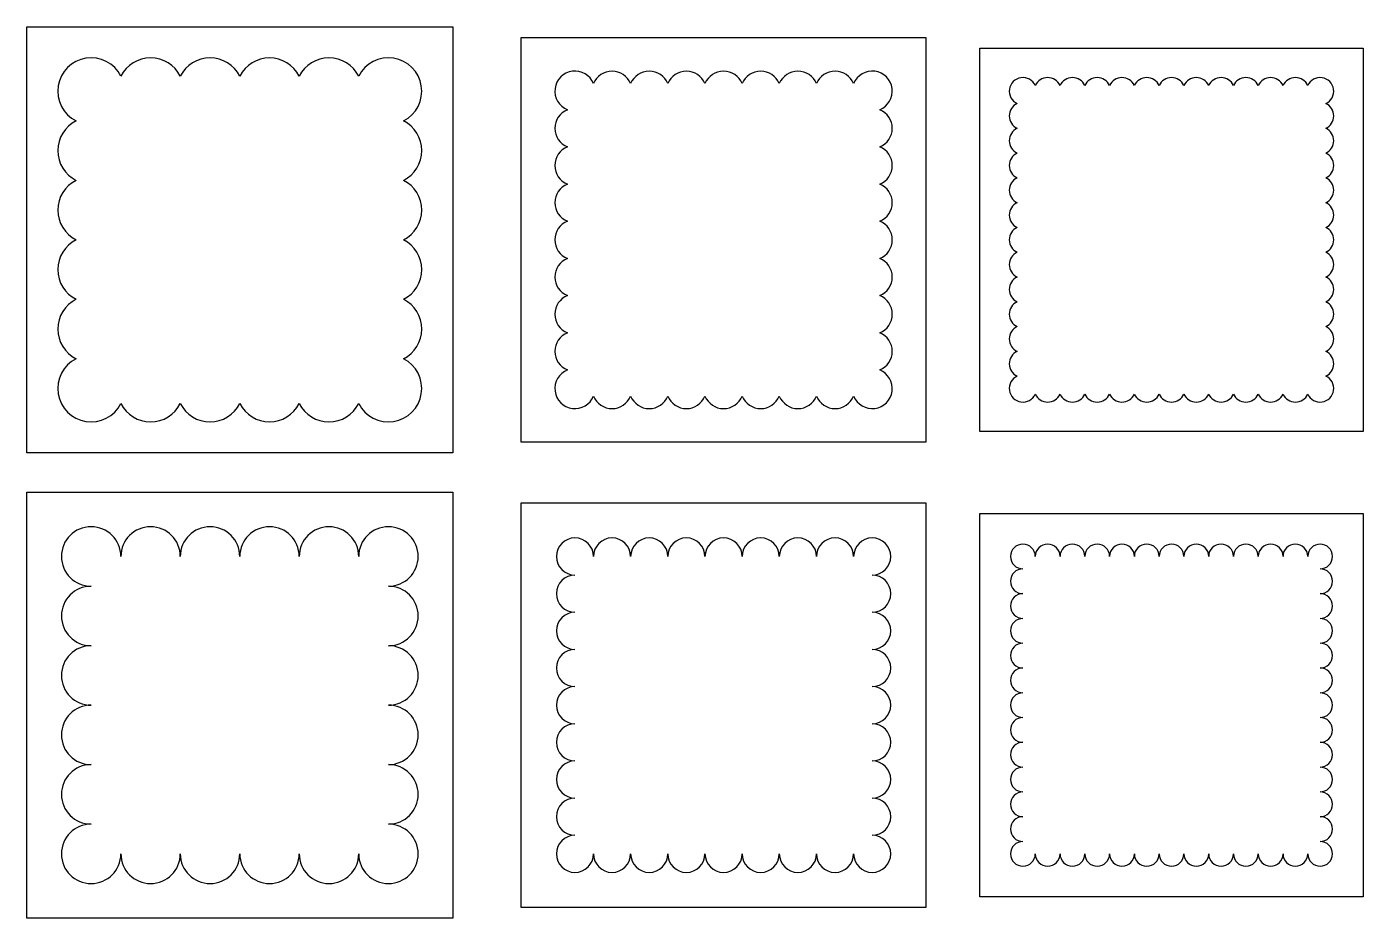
# Model space of a CAD drawing. Extents: x -763 to -397, y 664 to 908.
import ezdxf

# ---------------------------------------------------------------- set-up
doc = ezdxf.new("R2010")
doc.units = 0
doc.layers.get('0').update_dxf_attribs({"linetype": 'CONTINUOUS'})

msp = doc.modelspace()

# ---------------------------------------------------------------- linework, layer by layer
for p, q in [((-762.753189, 791.259825), (-762.753189, 908.024081)), ((-762.753189, 908.024081), (-645.988933, 908.024081)), ((-645.988933, 908.024081), (-645.988933, 791.259825)), ((-627.266548, 794.178931), (-627.266548, 905.104974)), ((-627.266548, 905.104974), (-516.340504, 905.104974)), ((-516.340504, 905.104974), (-516.340504, 794.178931)), ((-501.594694, 902.185868), (-396.506863, 902.185868)), ((-501.594694, 797.098037), (-501.594694, 902.185868)), ((-396.506863, 902.185868), (-396.506863, 797.098037)), ((-396.506863, 797.098037), (-501.594694, 797.098037)), ((-645.988933, 791.259825), (-762.753189, 791.259825)), ((-516.340504, 794.178931), (-627.266548, 794.178931)), ((-762.753189, 663.780252), (-762.753189, 780.544508)), ((-762.753189, 780.544508), (-645.988933, 780.544508)), ((-645.988933, 780.544508), (-645.988933, 663.780252)), ((-627.266548, 777.625402), (-516.340504, 777.625402)), ((-627.266548, 666.699358), (-627.266548, 777.625402)), ((-516.340504, 777.625402), (-516.340504, 666.699358)), ((-501.594694, 669.618465), (-501.594694, 774.706295)), ((-501.594694, 774.706295), (-396.506863, 774.706295)), ((-396.506863, 774.706295), (-396.506863, 669.618465)), ((-516.340504, 666.699358), (-627.266548, 666.699358)), ((-396.506863, 669.618465), (-501.594694, 669.618465)), ((-645.988933, 663.780252), (-762.753189, 663.780252))]:
    msp.add_line(p, q)
for centre, radius, start, end in [((-745.103998, 890.37489), 9.126038, 26.788651, 243.211349), ((-728.810823, 890.37489), 9.126038, 26.788651, 153.211349), ((-712.517649, 890.37489), 9.126038, 26.788651, 153.211349), ((-696.224474, 890.37489), 9.126038, 26.788651, 153.211349), ((-679.931299, 890.37489), 9.126038, 26.788651, 153.211349), ((-663.638124, 890.37489), 9.126038, 296.788651, 153.211349), ((-612.536437, 890.37489), 5.492063, 22.014947, 247.985053), ((-602.353232, 890.37489), 5.492063, 22.014947, 157.985053), ((-592.170001, 890.37489), 5.492063, 22.014947, 157.985053), ((-581.98677, 890.37489), 5.492063, 22.014947, 157.985053), ((-571.803539, 890.37489), 5.492063, 22.014947, 157.985053), ((-561.620308, 890.37489), 5.492063, 22.014947, 157.985053), ((-551.437077, 890.37489), 5.492063, 22.014947, 157.985053), ((-541.253846, 890.37489), 5.492063, 22.014947, 157.985053), ((-531.070615, 890.37489), 5.492063, 292.014947, 157.985053), ((-489.783716, 890.37489), 3.722454, 24.23433, 245.763691), ((-482.994895, 890.37489), 3.722454, 24.23433, 155.76567), ((-476.206075, 890.37489), 3.722454, 24.23433, 155.76567), ((-469.417254, 890.37489), 3.722454, 24.23433, 155.76567), ((-462.628434, 890.37489), 3.722454, 24.23433, 155.76567), ((-455.839613, 890.37489), 3.722454, 24.23433, 155.76567), ((-449.050793, 890.37489), 3.722454, 24.23433, 155.76567), ((-442.261972, 890.37489), 3.722454, 24.23433, 155.76567), ((-435.473152, 890.37489), 3.722454, 24.23433, 155.76567), ((-428.684331, 890.37489), 3.722454, 24.23433, 155.76567), ((-421.895511, 890.37489), 3.722454, 24.23433, 155.76567), ((-415.10669, 890.37489), 3.722454, 24.23433, 155.76567), ((-408.31786, 890.374991), 3.722454, 294.23433, 155.7667), ((-489.783725, 883.586171), 3.722454, 114.23433, 245.76567), ((-408.31786, 883.586171), 3.722454, 294.23433, 65.76567), ((-612.536437, 880.191659), 5.492063, 112.014947, 247.985053), ((-531.070615, 880.191659), 5.492063, 292.014947, 67.985053), ((-745.103998, 874.081715), 9.126038, 116.788651, 243.211349), ((-663.638124, 874.081715), 9.126038, 296.788651, 63.211349), ((-489.783725, 876.79735), 3.722454, 114.23433, 245.76567), ((-408.31786, 876.79735), 3.722454, 294.23433, 65.76567), ((-612.536437, 870.008428), 5.492063, 112.014947, 247.985053), ((-531.070615, 870.008428), 5.492063, 292.014947, 67.985053), ((-489.783725, 870.00853), 3.722454, 114.23433, 245.76567), ((-408.31786, 870.00853), 3.722454, 294.23433, 65.76567), ((-745.103998, 857.78854), 9.126038, 116.788651, 243.211349), ((-663.638124, 857.78854), 9.126038, 296.788651, 63.211349), ((-612.536437, 859.825197), 5.492063, 112.014947, 247.985053), ((-531.070615, 859.825197), 5.492063, 292.014947, 67.985053), ((-489.783725, 863.219709), 3.722454, 114.23433, 245.76567), ((-408.31786, 863.219709), 3.722454, 294.23433, 65.76567), ((-489.783725, 856.430889), 3.722454, 114.23433, 245.76567), ((-408.31786, 856.430889), 3.722454, 294.23433, 65.76567), ((-612.536437, 849.641966), 5.492063, 112.014947, 247.985053), ((-531.070615, 849.641966), 5.492063, 292.014947, 67.985053), ((-489.783725, 849.642068), 3.722454, 114.23433, 245.76567), ((-408.31786, 849.642068), 3.722454, 294.23433, 65.76567), ((-745.103998, 841.495365), 9.126038, 116.788651, 243.211349), ((-663.638124, 841.495365), 9.126038, 296.788651, 63.211349), ((-489.783725, 842.853248), 3.722454, 114.23433, 245.76567), ((-408.31786, 842.853248), 3.722454, 294.23433, 65.76567), ((-612.536437, 839.458735), 5.492063, 112.014947, 247.985053), ((-531.070615, 839.458735), 5.492063, 292.014947, 67.985053), ((-489.783725, 836.064427), 3.722454, 114.23433, 245.76567), ((-408.31786, 836.064427), 3.722454, 294.23433, 65.76567), ((-745.103998, 825.202191), 9.126038, 116.788651, 243.211349), ((-663.638124, 825.202191), 9.126038, 296.788651, 63.211349), ((-612.536437, 829.275504), 5.492063, 112.014947, 247.985053), ((-531.070615, 829.275504), 5.492063, 292.014947, 67.985053), ((-489.783725, 829.275607), 3.722454, 114.23433, 245.76567), ((-408.31786, 829.275607), 3.722454, 294.23433, 65.76567), ((-612.536437, 819.092273), 5.492063, 112.014947, 247.985414), ((-531.070615, 819.092273), 5.492063, 292.014586, 67.985053), ((-489.783725, 822.486786), 3.722454, 114.23433, 245.76567), ((-408.31786, 822.486786), 3.722454, 294.23433, 65.76567), ((-745.103998, 808.909016), 9.126038, 116.788651, 333.211349), ((-663.638124, 808.909016), 9.126038, 206.788651, 63.211349), ((-489.783725, 815.697966), 3.722454, 114.23433, 245.768174), ((-408.31786, 815.697966), 3.722454, 294.230002, 65.76567), ((-612.536437, 808.909016), 5.492063, 112.014586, 337.985053), ((-531.070615, 808.909016), 5.492063, 202.014947, 67.985414), ((-489.783716, 808.909016), 3.722454, 114.231982, 335.76567), ((-408.31786, 808.908914), 3.722454, 204.2333, 65.769998), ((-602.353232, 808.909016), 5.492063, 202.014947, 337.985053), ((-592.170001, 808.909016), 5.492063, 202.014947, 337.985053), ((-581.98677, 808.909016), 5.492063, 202.014947, 337.985053), ((-571.803539, 808.909016), 5.492063, 202.014947, 337.985053), ((-561.620308, 808.909016), 5.492063, 202.014947, 337.985053), ((-551.437077, 808.909016), 5.492063, 202.014947, 337.985053), ((-541.253846, 808.909016), 5.492063, 202.014947, 337.985053), ((-482.994895, 808.909016), 3.722454, 204.23433, 335.76567), ((-476.206075, 808.909016), 3.722454, 204.23433, 335.76567), ((-469.417254, 808.909016), 3.722454, 204.23433, 335.76567), ((-462.628434, 808.909016), 3.722454, 204.23433, 335.76567), ((-455.839613, 808.909016), 3.722454, 204.23433, 335.76567), ((-449.050793, 808.909016), 3.722454, 204.23433, 335.76567), ((-442.261972, 808.909016), 3.722454, 204.23433, 335.76567), ((-435.473152, 808.909016), 3.722454, 204.23433, 335.76567), ((-428.684331, 808.909016), 3.722454, 204.23433, 335.76567), ((-421.895511, 808.909016), 3.722454, 204.23433, 335.76567), ((-415.10669, 808.909016), 3.722454, 204.23433, 335.764988), ((-728.810823, 808.909016), 9.126038, 206.788651, 333.211349), ((-712.517649, 808.909016), 9.126038, 206.788651, 333.211349), ((-696.224474, 808.909016), 9.126038, 206.788651, 333.211349), ((-679.931299, 808.909016), 9.126038, 206.788651, 333.211349), ((-745.103998, 762.895317), 8.146587, 0, 270), ((-728.810823, 762.895317), 8.146587, 0, 180), ((-712.517649, 762.895317), 8.146587, 0, 180), ((-696.224474, 762.895317), 8.146587, 0, 180), ((-679.931299, 762.895317), 8.146587, 0, 180), ((-663.638124, 762.895317), 8.146587, 270, 180), ((-612.536463, 762.895317), 5.091616, 0, 270), ((-602.353232, 762.895317), 5.091616, 0, 180), ((-592.170001, 762.895317), 5.091616, 0, 180), ((-581.98677, 762.895317), 5.091616, 0, 180), ((-571.803539, 762.895317), 5.091616, 0, 180), ((-561.620308, 762.895317), 5.091616, 0, 180), ((-551.437077, 762.895317), 5.091616, 0, 180), ((-541.253846, 762.895317), 5.091616, 0, 180), ((-531.070615, 762.895317), 5.091616, 270.000292, 180), ((-489.783716, 762.895317), 3.39441, 0, 270), ((-482.994895, 762.895317), 3.39441, 0, 180), ((-476.206075, 762.895317), 3.39441, 0, 180), ((-469.417254, 762.895317), 3.39441, 0, 180), ((-462.628434, 762.895317), 3.39441, 0, 180), ((-455.839613, 762.895317), 3.39441, 0, 180), ((-449.050793, 762.895317), 3.39441, 0, 180), ((-442.261972, 762.895317), 3.39441, 0, 180), ((-435.473152, 762.895317), 3.39441, 0, 180), ((-428.684331, 762.895317), 3.39441, 0, 180), ((-421.895511, 762.895317), 3.39441, 0, 180), ((-415.10669, 762.895317), 3.39441, 0, 180), ((-408.31787, 762.895317), 3.39441, 270.000472, 180), ((-489.783716, 756.106496), 3.39441, 90, 270), ((-408.317842, 756.106496), 3.39441, 270, 90), ((-745.103998, 746.602142), 8.146587, 90, 270), ((-663.638124, 746.602142), 8.146587, 270, 90), ((-612.536463, 752.712086), 5.091616, 90, 270), ((-531.070589, 752.712086), 5.091616, 270, 90), ((-489.783716, 749.317676), 3.39441, 90, 270), ((-408.317842, 749.317676), 3.39441, 270, 90), ((-612.536463, 742.528855), 5.091616, 90, 270), ((-531.070589, 742.528855), 5.091616, 270, 90), ((-489.783716, 742.528855), 3.39441, 90, 270), ((-408.317842, 742.528855), 3.39441, 270, 90), ((-745.103998, 730.308967), 8.146587, 90, 270), ((-663.638124, 730.308967), 8.146587, 270, 90), ((-612.536463, 732.345624), 5.091616, 90, 270), ((-531.070589, 732.345624), 5.091616, 270, 90), ((-489.783716, 735.740035), 3.39441, 90, 270), ((-408.317842, 735.740035), 3.39441, 270, 90), ((-489.783716, 728.951214), 3.39441, 90, 270), ((-408.317842, 728.951214), 3.39441, 270, 90), ((-612.536463, 722.162393), 5.091616, 90, 270), ((-531.070589, 722.162393), 5.091616, 270, 90), ((-489.783716, 722.162394), 3.39441, 90, 270), ((-408.317842, 722.162394), 3.39441, 270, 90), ((-745.103998, 714.015793), 8.146587, 90, 270), ((-663.638124, 714.015793), 8.146587, 270, 90), ((-489.783716, 715.373573), 3.39441, 90, 270), ((-408.317842, 715.373573), 3.39441, 270, 90), ((-612.536463, 711.979162), 5.091616, 90, 270), ((-531.070589, 711.979162), 5.091616, 270, 90), ((-489.783716, 708.584753), 3.39441, 90, 270), ((-408.317842, 708.584753), 3.39441, 270, 90), ((-612.536463, 701.795931), 5.091616, 90, 270), ((-531.070589, 701.795931), 5.091616, 270, 90), ((-745.103998, 697.722618), 8.146587, 90, 270), ((-663.638124, 697.722618), 8.146587, 270, 90), ((-489.783716, 701.795932), 3.39441, 90, 270), ((-408.317842, 701.795932), 3.39441, 270, 90), ((-612.536463, 691.6127), 5.091616, 90, 270), ((-531.070589, 691.6127), 5.091616, 270, 90), ((-489.783716, 695.007112), 3.39441, 90, 270), ((-408.317842, 695.007112), 3.39441, 270, 90), ((-745.103998, 681.429443), 8.146587, 90, 0), ((-663.638124, 681.429443), 8.146587, 180, 90), ((-489.783716, 688.218291), 3.39441, 90, 270), ((-408.317842, 688.218291), 3.39441, 270, 90), ((-612.536463, 681.429443), 5.091616, 90, 0), ((-531.070615, 681.429443), 5.091616, 180, 89.999708), ((-728.810823, 681.429443), 8.146587, 180, 0), ((-712.517649, 681.429443), 8.146587, 180, 0), ((-696.224474, 681.429443), 8.146587, 180, 0), ((-679.931299, 681.429443), 8.146587, 180, 0), ((-602.353232, 681.429443), 5.091616, 180, 0), ((-592.170001, 681.429443), 5.091616, 180, 0), ((-581.98677, 681.429443), 5.091616, 180, 0), ((-571.803539, 681.429443), 5.091616, 180, 0), ((-561.620308, 681.429443), 5.091616, 180, 0), ((-551.437077, 681.429443), 5.091616, 180, 0), ((-541.253846, 681.429443), 5.091616, 180, 0), ((-489.783716, 681.429443), 3.39441, 90, 0), ((-482.994895, 681.429443), 3.39441, 180, 0), ((-476.206075, 681.429443), 3.39441, 180, 0), ((-469.417254, 681.429443), 3.39441, 180, 0), ((-462.628434, 681.429443), 3.39441, 180, 0), ((-455.839613, 681.429443), 3.39441, 180, 0), ((-449.050793, 681.429443), 3.39441, 180, 0), ((-442.261972, 681.429443), 3.39441, 180, 0), ((-435.473152, 681.429443), 3.39441, 180, 0), ((-428.684331, 681.429443), 3.39441, 180, 0), ((-421.895511, 681.429443), 3.39441, 180, 0), ((-415.10669, 681.429443), 3.39441, 180, 0), ((-408.31787, 681.429443), 3.39441, 180, 89.999528)]:
    msp.add_arc(centre, radius, start, end)

doc.saveas('drawing.dxf')
